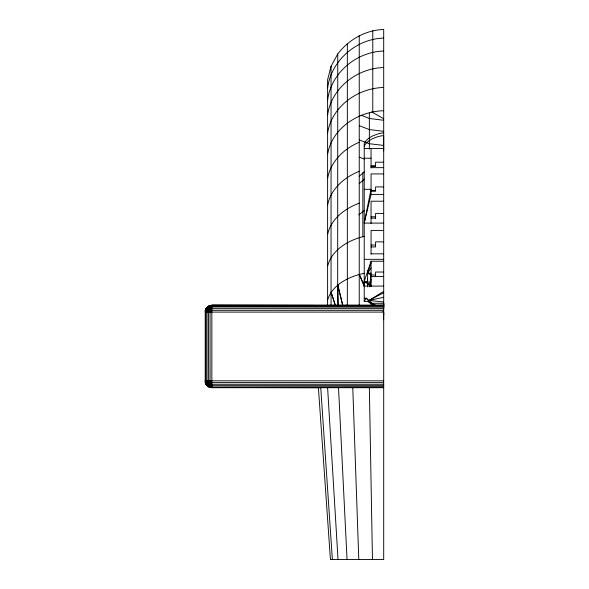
<?xml version="1.0" encoding="UTF-8"?>
<svg xmlns="http://www.w3.org/2000/svg" width="589" height="589" viewBox="0 0 589 589"><rect width="100%" height="100%" fill="white"/><g stroke="black" fill="none" stroke-linecap="round" stroke-linejoin="round"><path stroke-width="0.88" d="M383.697 261.236L371.055 261.236L364.23 281.365L364.23 286.099L383.697 286.085M337.666 305.772L337.755 53.967C348.629 39.647 365.607 30.068 383.697 29.45L383.697 559.55L330.436 559.55L318.406 387.717M383.697 319.768L383.476 305.109M383.697 307.244L383.785 303.519L383.697 306.943M383.697 315.535L383.785 313.12L383.277 312.575L383.697 311.75M383.697 308.85L383.785 307.149L207.667 306.943L205.907 308.658L205.215 310.315L205.215 382.614C206.025 385.545 208.815 387.695 211.856 387.709L383.697 387.717M367.227 282.44L367.617 278.869M369.568 286.806L371.055 275.004L367.624 273.186L371.055 262.819M383.351 305.404L383.697 305.264L211.856 305.22C208.145 305.154 205.082 308.415 205.215 312.096L383.697 312.096M319.371 387.687L211.856 387.474L208.418 386.789L206.768 384.669L205.907 380.833L205.907 312.096L206.216 309.843L207.667 306.943L208.418 306.147L211.856 305.455M370.002 286.313L371.055 279.238M383.697 385.692L211.856 385.692L208.749 386.119L206.997 385.692L205.988 384.271L206.997 380.833L206.997 312.096L207.888 308.128L210.074 305.455L383.697 305.455M383.697 223.113L364.23 223.091L371.055 189.312L364.23 189.312M364.23 223.091L371.055 194.407L383.697 194.407M337.755 53.967L331.055 66.277L327.609 79.773L327.609 305.448M327.609 87.997C331.18 60.593 356.257 38.8 383.697 38.094M327.609 99.799C331.305 72.609 356.654 51.707 383.697 51.044M327.609 114.833C331.482 87.93 357.148 68.147 383.697 67.551M327.609 133.004C331.725 106.447 357.744 88.041 383.697 87.489M327.609 154.193C332.041 128.063 358.429 111.262 383.697 110.739M327.609 178.253C330.643 161.423 343.991 148.73 359.246 142.221M327.609 205.046C330.812 188.774 344.462 177.23 359.246 171.303M327.609 234.385C331.033 218.74 344.985 208.499 359.246 203.153M208.418 386.789L209.286 384.669L206.997 380.833L207.888 384.801L210.074 387.474L383.697 387.474M327.609 266.081C331.975 249.545 348.614 240.025 364.267 236.38M383.697 306.147L211.856 306.147L210.096 306.943L206.997 312.096L205.988 308.658L207.667 306.943M383.697 382.614L211.856 382.614L209.824 387.076L383.697 386.789M211.856 307.237L210.163 310.234L210.074 312.096L210.074 380.833L210.163 382.703L211.856 385.692M327.609 299.941C332.505 284.215 349.321 276.506 364.267 273.252M209.824 305.853L211.856 306.147L208.749 306.81L205.988 308.658L205.215 310.315L207.888 308.128L210.847 308.658L383.697 308.658M371.055 267.885L367.624 273.186L371.195 273.186M364.23 298.233L366.402 298.225L368.928 301.399L364.23 301.399L366.402 298.225L372.189 303.276L375.811 305.404L383.697 305.264L211.856 305.22L211.856 387.709M359.202 176.317L364.208 171.833M359.202 183.606L364.429 179.137M358.745 214.948L364.429 210.398M374.979 305.308L371.887 305.212L374.604 305.227M383.697 291.393L368.972 300.412L383.697 302.01M210.096 306.943L210.847 308.658L208.646 309.843L206.216 309.843M383.697 292.74L368.972 300.412L383.697 297.29M205.907 384.271L207.888 384.801L210.847 384.271L383.697 384.271M372.329 305.212L374.656 305.227M206.768 308.268L207.888 308.128L210.074 312.096L211.856 310.315L383.697 310.315M345.552 305.367L347.341 305.212L347.341 43.557M364.23 148.561L383.697 148.561M364.23 158.213L371.055 158.213M383.697 162.196L375.591 162.196L375.591 166.186L371.055 166.186M371.055 165.951L375.591 165.951M371.055 167.651L383.697 167.651M383.697 173.924L371.055 173.924L371.055 194.797M383.697 186.919L375.591 186.919L375.591 191.263L371.055 191.263M371.055 190.497L375.591 190.497M383.697 201.217L371.055 201.21L371.055 223.577M383.697 213.417L375.591 213.417L375.591 218.328M371.055 216.767L375.591 216.767M371.055 218.129L375.591 218.129M383.697 230.424L371.055 230.424L371.055 254.257M383.697 241.865L375.591 241.865L375.591 246.924L371.055 246.924M371.055 245.017L375.591 245.017M371.055 253.815L383.697 253.815M364.23 259.329L383.697 259.329M383.697 272.03L375.591 272.03L375.591 276.697M371.055 275.004L375.591 275.004M371.055 276.528L383.697 276.528M368.928 301.399L367.882 301.244L368.972 302.186L372.189 303.276L383.697 303.276M207.667 385.986L205.988 384.271L205.215 380.833L383.697 380.833M211.856 305.22L314.423 305.397M375.811 305.404L372.55 305.212L368.972 302.186M383.277 312.575L383.785 313.12M383.697 145.424L369.355 143.723L359.408 140.005M383.697 131.34L369.355 129.58L359.408 125.752M383.697 120.281L369.355 118.485L361.064 115.216M371.055 285.429L371.07 286.092L364.23 281.365L371.055 282.367M359.408 157.234L364.377 159.023M372.476 305.036L373.043 305.249L372.609 305.271M211.856 386.789L210.096 385.986L209.286 384.669M364.23 281.365L371.055 285.032M210.847 384.271L208.646 383.086L205.215 382.614L205.988 384.271M371.747 111.881L383.697 118.735M206.768 384.669L208.749 386.119M383.174 311.169L383.586 313.098M210.847 308.658L211.856 310.315L208.646 309.843L208.418 312.096L208.646 383.086L207.888 384.801L206.216 383.086L205.215 380.833M208.418 306.147L209.286 308.268M364.341 285.555L359.246 274.312L364.37 286.843M383.13 311.397L383.704 312.862M335.347 305.154L331.055 292.1L335.384 305.61M338.432 305.779L337.755 284.951L342.813 305.257M337.755 284.951L342.636 305.374M205.465 310.234L205.907 312.096M320.747 387.717L332.365 559.55M327.609 387.717L338.034 559.55M383.697 150.88L383.697 135.544A25.261 15.248 -0.4 0 0 377.225 136.869L372.182 138.849L368.442 141.205A25.261 15.248 -0.4 0 0 364.23 146.072M338.535 387.717L347.046 559.55M352.774 387.717L358.789 559.55M369.355 387.717L372.462 559.55M372.189 303.276L372.204 305.014M372.778 30.724L372.778 111.844M371.055 148.561L371.055 168.012M371.055 261.236L371.055 286.607M369.355 113.169L369.355 149.12M367.624 270.395L367.617 286.895M364.23 301.399L364.23 143.377A25.305 15.299 -0.3 0 1 368.434 138.496L372.189 136.125L377.218 134.145A25.305 15.299 -0.3 0 1 383.697 132.82M362.839 172.643L362.839 236.756M359.246 35.657L359.246 305.212M331.055 66.277L331.055 304.955M210.074 380.833L208.646 383.086L211.856 382.614L210.074 380.833"/></g></svg>
